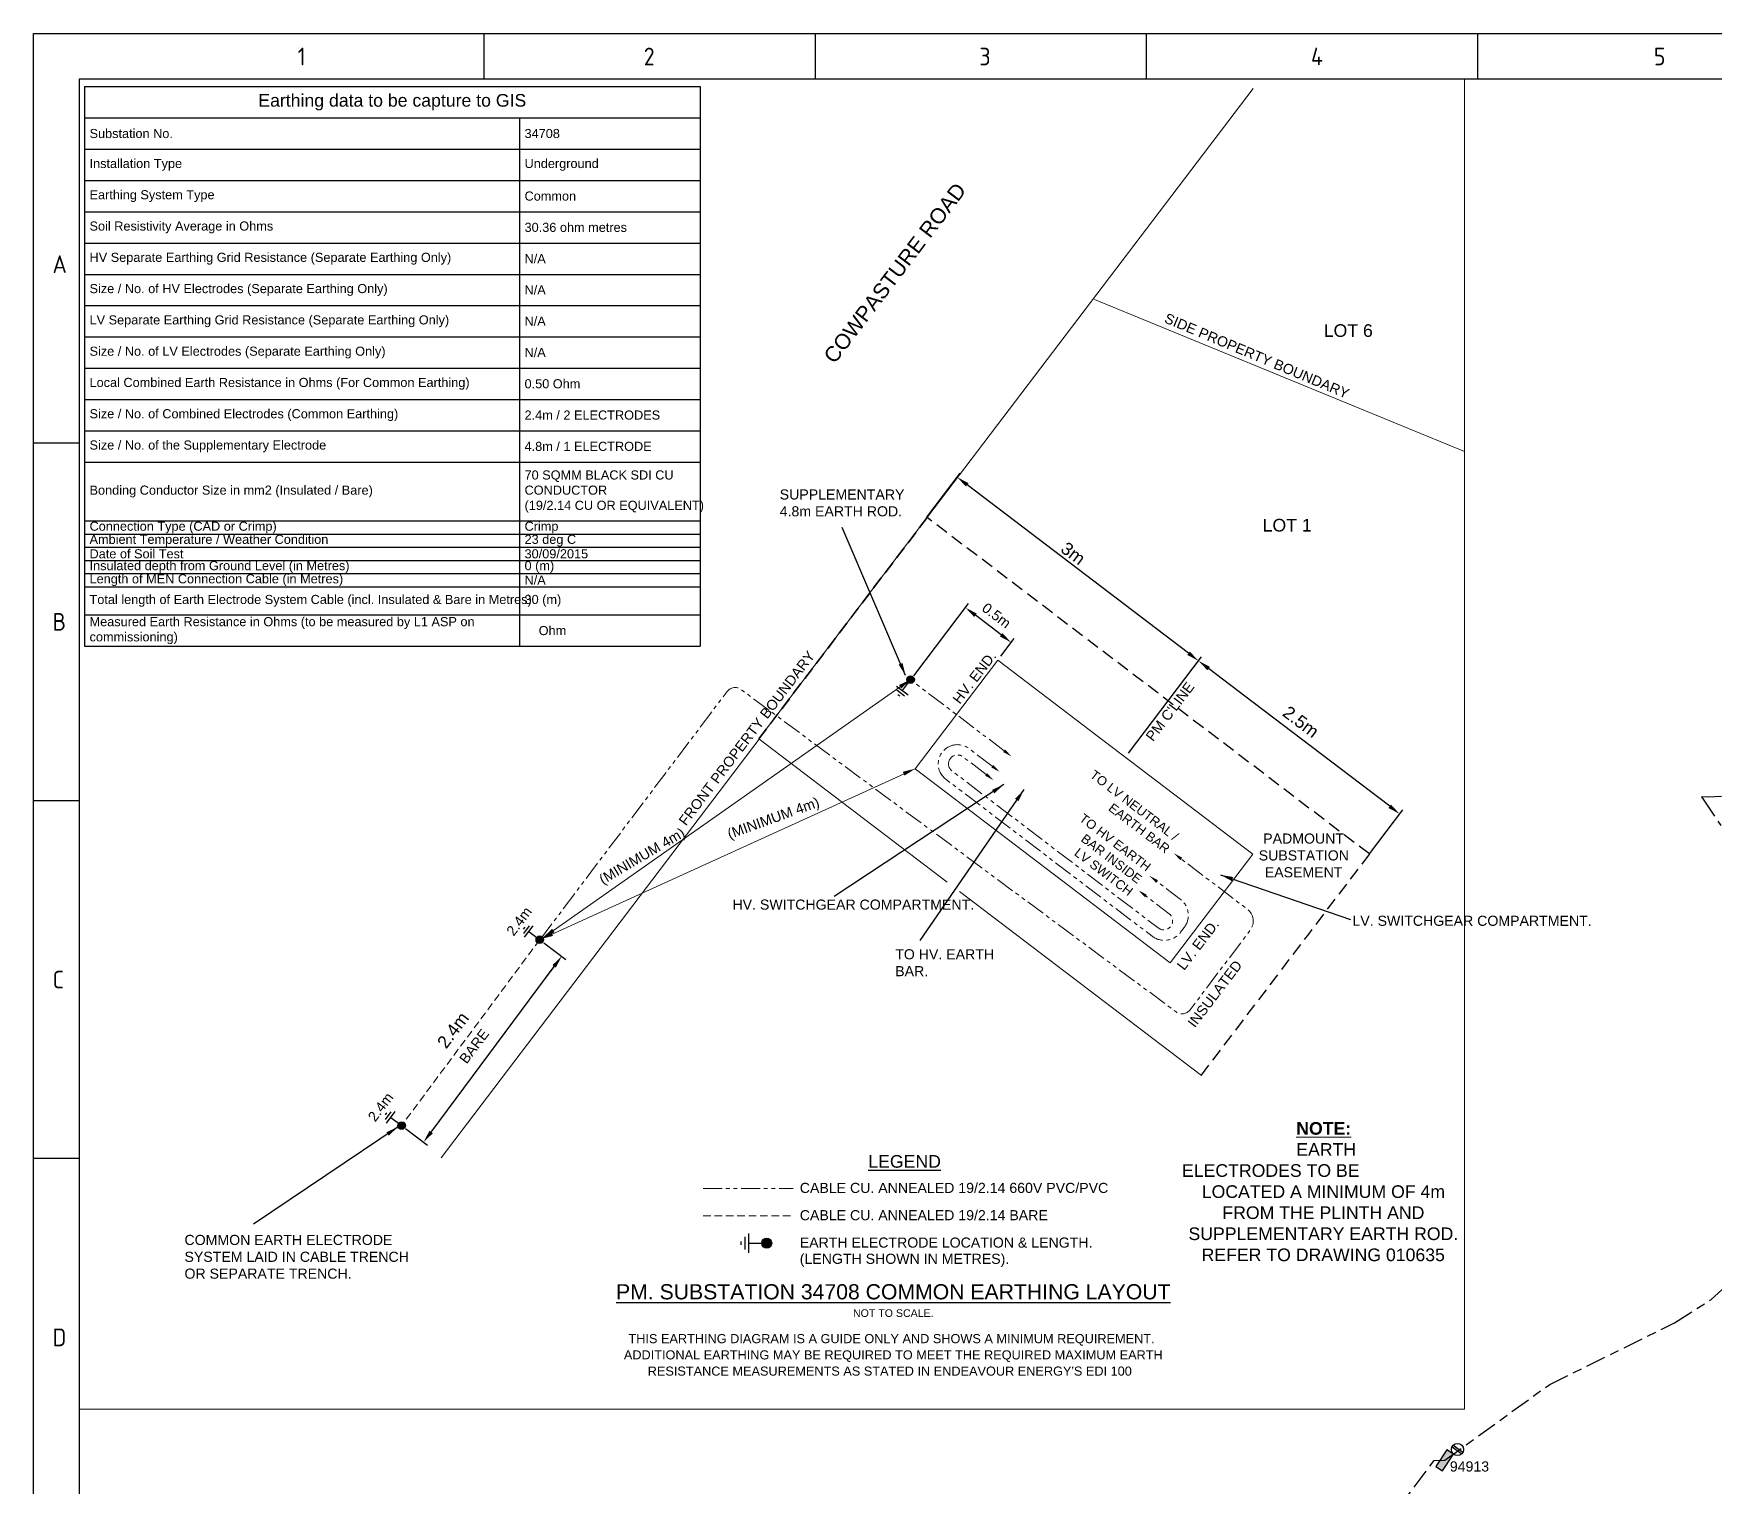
# Paper-space layout 'SHEET (2)' of a CAD drawing. Header units: metres, sheet in millimetres. Extents: x -9 to 824, y -5 to 581.
# Drawn here: x -9.1 to 323.4, y 293.7 to 581 of the extents above; entities that cross this region are included whole.
import ezdxf
from ezdxf.enums import TextEntityAlignment as Align

# ---------------------------------------------------------------- set-up
doc = ezdxf.new("R2010")
doc.units = ezdxf.units.M
for name, pattern in [('Cable Exist UG', [8.2, 4, -1.2, 1.8, -1.2]), ('DASHED', [0.75, 0.5, -0.25]), ('PHANTOM2', [1.25, 0.625, -0.125, 0.125, -0.125, 0.125, -0.125])]:
    doc.linetypes.add(name, pattern=pattern)
doc.layers.get('0').update_dxf_attribs({"color": 6})
for name, color, linetype in [('_User Miscellaneous1', 7, 'Continuous'), ('Equip_LV_EXT', 7, 'Continuous'), ('Mains_LV_EXT', 7, 'Continuous'), ('Notes', 7, 'Continuous'), ('SupportsUG_SP_LV_EXT', 7, 'Continuous')]:
    doc.layers.add(name, color=color, linetype=linetype)
doc.styles.add('ARIAL', font='arial.ttf', dxfattribs={"height": 2})
doc.styles.add('iecARIAL', font='arial.ttf', dxfattribs={"height": 2})
doc.styles.add('iecISOCP', font='isocp.shx')
doc.styles.get("Standard").update_dxf_attribs({"font": 'arial.ttf'})
doc.dimstyles.get("Standard").update_dxf_attribs({"dimtxt": 0.18, "dimasz": 0.18, "dimexe": 0.18, "dimexo": 0.0625, "dimgap": 0.09, "dimtad": 0, "dimdec": 4, "dimzin": 0, "dimdsep": 46, "dimtxsty": 'Standard', "dimcen": 0.09, "dimadec": 0, "dimazin": 0, "dimtfac": 1, "dimtdec": 4, "dimtofl": 0, "dimtmove": 0, "dimatfit": 3, "dimfxl": 1, "dimtolj": 1, "dimtzin": 0, "dimarcsym": 0})

# ---------------------------------------------------------------- blocks, each defined once
blk = doc.blocks.new('A1_FRAME_TITLE')
at = {"layer": 'Notes', "linetype": 'Continuous'}
for p, q in [((89.14, 574.39), (89.14, 583.39)), ((154.65, 574.39), (154.65, 583.39)), ((220.16, 574.39), (220.16, 583.39)), ((285.67, 574.39), (285.67, 583.39)), ((9, 502.43), (0, 502.43)), ((8.99, 431.68), (0, 431.68)), ((8.99, 360.93), (0, 360.93))]:
    blk.add_line(p, q, dxfattribs=at)
at = {"layer": 'Notes', "color": 3, "linetype": 'Continuous'}
blk.add_line((9, 574.39), (9, 5.97), dxfattribs=at)
at = {"layer": 'Notes', "color": 3, "linetype": 'Continuous', "flags": 128}
for points in [[(149.5, 574.39), (9, 574.39)], [(824.37, 574.39), (149.5, 574.39)]]:
    blk.add_lwpolyline(points, dxfattribs=at)
at = {"layer": 'Notes', "color": 7, "style": 'iecISOCP'}
for s, p in [('1', (52.24, 577.12)), ('2', (120.7, 577.12)), ('3', (187.09, 577.12)), ('4', (252.67, 577.12)), ('5', (320.5, 577.12)), ('A', (3.74, 536.06)), ('B', (3.74, 465.31)), ('C', (3.74, 394.56)), ('D', (3.74, 323.81))]:
    blk.add_text(s, height=3.5, dxfattribs=at).set_placement(p)
at = {"layer": 'Notes', "color": 7, "style": 'iecISOCP', "flags": 8}
blk.add_attdef('VERSION_NO', text='', height=2.5, rotation=90, dxfattribs=at).set_placement((302.04, 43.81), align=Align.MIDDLE_CENTER)
at = {"layer": 'Notes', "color": 7, "style": 'iecISOCP'}
for tag, p in [('CAP_NO', (513.19, 43.46)), ('IE_NUM', (513.05, 37.81)), ('REF_No_1', (335.24, 32.31)), ('REF_1', (362.52, 32.31)), ('GEN_WO', (441.71, 31.76)), ('HV_SWITCH', (513.46, 32.16)), ('REF_No_2', (335.24, 26.31)), ('REF_2', (362.52, 26.31)), ('OH_WO', (441.71, 25.81)), ('UBD_REF', (513.05, 25.83)), ('REF_No_3', (335.24, 20.31)), ('REF_3', (362.52, 20.31)), ('UG_WO', (441.71, 20.05)), ('GIS_MAP_No', (513.05, 20.04)), ('REF_No_4', (335.24, 14.31)), ('REF_4', (362.52, 14.31)), ('HV_OP_DIAG', (513.33, 14.2)), ('SUB_WO', (441.71, 13.81)), ('LGA', (512.95, 7.78))]:
    blk.add_attdef(tag, p, '', height=2.5, dxfattribs=at)
at = {"layer": 'Notes', "style": 'iecISOCP'}
for tag, p in [('T1', (684.37, 39.47)), ('T2', (684.37, 34.35)), ('T3', (684.37, 28.92)), ('T4', (684.37, 23.66)), ('T5', (684.37, 18.23)), ('T6', (684.37, 12.97))]:
    blk.add_attdef(tag, text='', height=3.5, dxfattribs=at).set_placement(p, align=Align.CENTER)
at = {"layer": 'Notes', "color": 7, "style": 'iecISOCP'}
for tag, p in [('scale', (567.76, 33.27)), ('DRAWN', (567.76, 24.93)), ('DATE', (567.76, 16.88)), ('DESIGN', (605.62, 9.15))]:
    blk.add_attdef(tag, text='', height=2.5, dxfattribs=at).set_placement(p, align=Align.CENTER)
at = {"layer": 'Notes', "color": 4, "style": 'iecISOCP'}
blk.add_attdef('NUM', text='', height=7, dxfattribs=at).set_placement((792.37, 20.12), align=Align.MIDDLE_CENTER)
at = {"layer": 'Notes', "color": 1, "style": 'iecISOCP'}
blk.add_attdef('REV', text='', height=5, dxfattribs=at).set_placement((820.05, 17.1), align=Align.CENTER)
at = {"layer": 'Notes', "color": 7, "style": 'iecISOCP'}
for tag, p in [('NS', (790.71, 8.12)), ('SHTS', (805.41, 8.12))]:
    blk.add_attdef(tag, text='', height=2.5, dxfattribs=at).set_placement(p, align=Align.MIDDLE)
at = {"layer": 'Notes', "style": 'iecISOCP'}
blk.add_attdef('ExportID', (9.08, 2.39), '', height=2.5, dxfattribs=at)
at = {"layer": 'Notes', "style": 'iecISOCP', "flags": 1}
for tag, p in [('ProjectType', (14.17, -26.8)), ('ProjectNumber', (23.56, -26.82)), ('DrawingNumber', (35.51, -26.8)), ('ProjectDescription', (47.56, -26.83)), ('ExportDate', (60.28, -26.79)), ('ExportUserName', (69.15, -26.8)), ('DesignerCompanyName', (81.48, -26.79)), ('ExportAreaOfInterest', (97.1, -26.81)), ('GIS_SUCCESS', (112, -26.78)), ('CAD_SUCCESS', (121.79, -26.78)), ('DEPOTCODE', (132.11, -26.88)), ('ExportCategories', (140.08, -26.8)), ('Comments', (154.38, -26.88))]:
    blk.add_attdef(tag, p, '', height=1, dxfattribs=at)
blk = doc.blocks.new('m4')
at = {"layer": 'Notes', "color": 7, "linetype": 'Continuous'}
for points in [[(0, -1.95), (0, 0)], [(-1.43, -1.95), (1.43, -1.95)], [(-0.95, -2.52), (0.95, -2.52)], [(-0.24, -3.09), (0.24, -3.09)]]:
    blk.add_lwpolyline(points, dxfattribs=at)
blk = doc.blocks.new('*T124')
at = {"layer": 'Notes', "lineweight": -2, "transparency": 16777216}
for p, q in [((0, 0), (121.78, 0)), ((0, 0), (0, -110.67)), ((121.78, 0), (121.78, -110.67)), ((0, -6.19), (121.78, -6.19)), ((86.05, -6.19), (86.05, -110.67)), ((0, -12.37), (121.78, -12.37)), ((0, -18.56), (121.78, -18.56)), ((0, -24.75), (121.78, -24.75)), ((0, -30.93), (121.78, -30.93)), ((0, -37.12), (121.78, -37.12)), ((0, -43.31), (121.78, -43.31)), ((0, -49.49), (121.78, -49.49)), ((0, -55.68), (121.78, -55.68)), ((0, -61.87), (121.78, -61.87)), ((0, -68.05), (121.78, -68.05)), ((0, -74.24), (121.78, -74.24)), ((0, -85.9), (121.78, -85.9)), ((0, -88.5), (121.78, -88.5)), ((0, -91.1), (121.78, -91.1)), ((0, -93.7), (121.78, -93.7)), ((0, -96.3), (121.78, -96.3)), ((0, -98.9), (121.78, -98.9)), ((0, -104.49), (121.78, -104.49)), ((0, -110.67), (121.78, -110.67))]:
    blk.add_line(p, q, dxfattribs=at)
at = {"layer": 'Notes', "color": 0, "transparency": 16777216}
for s, insert, char_height, width, attachment_point in [('Earthing data to be capture to GIS', (60.89, -3.09), 2.5, 119.781, 5), ('Substation No. ', (1, -9.28), 1.8, 84.0504, 4), ('34708', (87.05, -9.28), 1.8, 33.7306, 4), ('Installation Type', (1, -15.47), 1.8, 84.0504, 4), ('Underground ', (87.05, -15.47), 1.8, 33.7306, 4), ('Earthing System Type', (1, -21.65), 1.8, 84.0504, 4), ('Common ', (87.05, -21.65), 1.8, 33.7306, 4), ('Soil Resistivity Average in Ohms', (1, -27.84), 1.8, 84.0504, 4), ('30.36 ohm metres', (87.05, -27.84), 1.8, 33.7306, 4), ('HV Separate Earthing Grid Resistance (Separate Earthing Only)', (1, -34.03), 1.8, 84.0504, 4), ('N/A', (87.05, -34.03), 1.8, 33.7306, 4), ('Size / No. of HV Electrodes (Separate Earthing Only)', (1, -40.21), 1.8, 84.0504, 4), ('N/A', (87.05, -40.21), 1.8, 33.7306, 4), ('LV Separate Earthing Grid Resistance (Separate Earthing Only)', (1, -46.4), 1.8, 84.0504, 4), ('N/A', (87.05, -46.4), 1.8, 33.7306, 4), ('Size / No. of LV Electrodes (Separate Earthing Only)', (1, -52.59), 1.8, 84.0504, 4), ('N/A', (87.05, -52.59), 1.8, 33.7306, 4), ('Local Combined Earth Resistance in Ohms (For Common Earthing)', (1, -58.77), 1.8, 84.0504, 4), ('0.50 Ohm', (87.05, -58.77), 1.8, 33.7306, 4), ('Size / No. of Combined Electrodes (Common Earthing)', (1, -64.96), 1.8, 84.0504, 4), ('2.4m / 2 ELECTRODES', (87.05, -64.96), 1.8, 33.7306, 4), ('Size / No. of the Supplementary Electrode', (1, -71.15), 1.8, 84.0504, 4), ('4.8m / 1 ELECTRODE', (87.05, -71.15), 1.8, 33.7306, 4), ('70 SQMM BLACK SDI CU CONDUCTOR\\P(19/2.14 CU OR EQUIVALENT)', (87.05, -80.07), 1.8, 33.7306, 4), ('Bonding Conductor Size in mm2 (Insulated / Bare)', (1, -80.07), 1.8, 84.0504, 4), ('Connection Type (CAD or Crimp)', (1, -87.2), 1.8, 84.0504, 4), ('Crimp', (87.05, -87.2), 1.8, 33.7306, 4), ('Ambient Temperature / Weather Condition', (1, -89.8), 1.8, 84.0504, 4), ('23 deg C', (87.05, -89.8), 1.8, 33.7306, 4), ('Date of Soil Test', (1, -92.4), 1.8, 84.0504, 4), ('30/09/2015 ', (87.05, -92.4), 1.8, 33.7306, 4), ('Length of MEN Connection Cable (in Metres)', (1, -97.6), 1.8, 84.0504, 4), ('Insulated depth from Ground Level (in Metres)', (1, -95), 1.8, 84.0504, 4), ('0 (m)', (87.05, -95), 1.8, 33.7306, 4), ('N/A', (87.05, -97.6), 1.8, 33.7306, 4), ('Total length of Earth Electrode System Cable (incl. Insulated & Bare in Metres)', (1, -101.69), 1.8, 84.0504, 4), ('30 (m)', (87.05, -101.69), 1.8, 33.7306, 4), ('Measured Earth Resistance in Ohms (to be measured by L1 ASP on commissioning)', (1, -107.58), 1.8, 84.0504, 4), ('    Ohm', (87.05, -107.58), 1.8, 33.7306, 4)]:
    blk.add_mtext(s, dxfattribs=dict(at, insert=insert, char_height=char_height, width=width, attachment_point=attachment_point))
blk = doc.blocks.new('PILLAR_EXT')
blk.add_hatch(color=256).paths.add_polyline_path([(-2.475, 0.99), (-2.475, -0.99), (2.475, -0.99), (2.475, 0.99)])
blk.add_lwpolyline([(-2.475, -0.99), (2.475, -0.99), (2.475, 0.99), (-2.475, 0.99)], close=True)
at = {"style": 'iecARIAL', "flags": 8}
blk.add_attdef('ASSET_NUM', (1.5, 3.5), '', height=2.5, dxfattribs=at)
for tag, p, flags in [('OWNED_BY', (0, -0.2), 9), ('STATE', (0, -0.4), 9), ('SUPPORT_TYPE', (0, -0.6), 9), ('STREETNAME', (0, -1.8), 9), ('SUBURB', (0, -2), 1), ('USAGE', (0, -0.8), 9), ('LEGEND', (0, -1), 9), ('LOCATION', (0, -1.2), 9), ('NOTES', (0, -1.4), 9), ('PARENT', (0, -1.6), 9)]:
    blk.add_attdef(tag, p, '', height=0.2, dxfattribs=dict(flags=flags))
blk = doc.blocks.new('LV_UG_LINKS_CLOSED_EXT')
blk.add_wipeout([(-1.06, 1.06), (-1.18, 0.92), (-1.29, 0.76), (-1.37, 0.59), (-1.43, 0.42), (-1.48, 0.23), (-1.49, 0.05), (-1.49, -0.14), (-1.46, -0.33), (-1.41, -0.51), (-1.33, -0.68), (-1.24, -0.84), (-1.12, -0.99), (-0.99, -1.12), (-0.84, -1.24), (-0.68, -1.33), (-0.51, -1.41), (-0.33, -1.46), (-0.14, -1.49), (0.05, -1.49), (0.23, -1.48), (0.42, -1.43), (0.59, -1.37), (0.76, -1.29), (0.92, -1.18), (1.06, -1.06), (1.18, -0.92), (1.29, -0.76), (1.37, -0.59), (1.43, -0.42), (1.48, -0.23), (1.49, -0.05), (1.49, 0.14), (1.46, 0.33), (1.41, 0.51), (1.33, 0.68), (1.24, 0.84), (1.12, 0.99), (0.99, 1.12), (0.84, 1.24), (0.68, 1.33), (0.51, 1.41), (0.33, 1.46), (0.14, 1.49), (-0.05, 1.49), (-0.23, 1.48), (-0.42, 1.43), (-0.59, 1.37), (-0.76, 1.29), (-0.92, 1.18)])
for p, q in [((-0.25, -1.48), (-0.25, 1.48)), ((0.25, -1.48), (0.25, 1.48))]:
    blk.add_line(p, q)
blk.add_circle((0, 0), 1.5)
at = {"flags": 9}
for tag, p in [('ACTUAL_STATUS', (0, 0)), ('CONSTRUCTED_VOLTAGE', (0, -0.2)), ('OPERATING_VOLTAGE', (0, -0.6)), ('ORIENTATION', (0, -0.8)), ('STATE', (0, -1)), ('SWITCH_TYPE', (0, -1.2)), ('NO_PHASES', (0, -0.4)), ('USAGE', (0, -1.4)), ('NOTES', (0, -1.6))]:
    blk.add_attdef(tag, text='', height=0.2, dxfattribs=at).set_placement(p, align=Align.MIDDLE_LEFT)
at = {"flags": 1}
blk.add_attdef('Z', (0, 0), '', height=0.2, dxfattribs=at)

psp = doc.layouts.new('SHEET (2)')

# ---------------------------------------------------------------- hatches: boundary and pattern name
at = {"layer": 'Notes'}
h = psp.add_hatch(color=256, dxfattribs=at)
edge = h.paths.add_edge_path()
edge.add_arc((164.4, 453.24), 0.744, 52.742, 412.742)
h = psp.add_hatch(color=256, dxfattribs=at)
edge = h.paths.add_edge_path()
edge.add_arc((91.04, 401.81), 0.744, 772.9865, 1132.9865, ccw=False)
h = psp.add_hatch(color=256, dxfattribs=at)
edge = h.paths.add_edge_path()
edge.add_arc((63.71, 365.06), 0.744, 772.9865, 1132.9865, ccw=False)
h = psp.add_hatch(color=250, dxfattribs=at)
edge = h.paths.add_edge_path()
edge.add_arc((135.93, 341.8), 0.992, -462.7694, -102.7694)

# ---------------------------------------------------------------- linework, layer by layer
at = {"layer": '_User Miscellaneous1', "lineweight": 0}
for p, q in [((134.38, 441.53), (232.17, 570.12)), ((200.74, 528.43), (273.97, 498.39)), ((162.33, 451.85), (93.73, 403.63)), ((71.51, 358.67), (134.46, 441.46)), ((165.29, 435.6), (93.48, 402.93))]:
    psp.add_line(p, q, dxfattribs=at)
at = {"layer": '_User Miscellaneous1', "lineweight": 0, "flags": 128}
for points in [[(134.38, 441.53), (171.61, 413.2)], [(174.07, 411.34), (221.93, 374.93)]]:
    psp.add_lwpolyline(points, dxfattribs=at)
at = {"layer": 'Mains_LV_EXT', "linetype": 'Cable Exist UG'}
psp.add_lwpolyline([(324.79, 430.12), (322.14, 429.98), (320.87, 430.04), (321.17, 429.6), (321.17, 429.6), (324.64, 424.4)], dxfattribs=at)
at = {"layer": 'Notes'}
for p, q in [((167.59, 485.37), (174.21, 494.07)), ((219.37, 458.47), (175.59, 491.77)), ((165.01, 454.03), (175.85, 468.28)), ((182.31, 462.11), (177.23, 465.97)), ((182.24, 457.89), (184.91, 461.39)), ((207.47, 438.7), (221.96, 457.75)), ((232.19, 448.71), (223.35, 455.44)), ((259.17, 428.2), (232.19, 448.71)), ((255.14, 418.77), (261.76, 427.48))]:
    psp.add_line(p, q, dxfattribs=at)
at = {"layer": 'Notes', "lineweight": 0}
for p, q in [((181.64, 457.09), (165.29, 435.6)), ((202.67, 441.09), (181.64, 457.09)), ((216.4, 430.65), (202.67, 441.09)), ((165.29, 435.6), (215.75, 397.22)), ((232.1, 418.71), (216.4, 430.65)), ((215.75, 397.22), (232.1, 418.71))]:
    psp.add_line(p, q, dxfattribs=at)
at = {"layer": 'Notes', "transparency": 16777216}
for p, q in [((91.84, 401.21), (96.19, 397.93)), ((69.56, 363.78), (93.88, 396.54)), ((94.79, 397.75), (91.51, 393.4)), ((64.51, 364.46), (68.85, 361.18))]:
    psp.add_line(p, q, dxfattribs=at)
at = {"layer": 'Notes', "color": 0, "linetype": 'PHANTOM2', "lineweight": 0, "ltscale": 6}
psp.add_line((123.37, 352.61), (141.15, 352.61), dxfattribs=at)
at = {"layer": 'Notes', "color": 0, "linetype": 'DASHED', "lineweight": 0, "ltscale": 3}
psp.add_line((123.37, 347.2), (141.15, 347.2), dxfattribs=at)
at = {"layer": 'Notes', "color": 3, "linetype": 'Continuous'}
psp.add_lwpolyline([(-9.08, 581), (824.27, 581), (824.27, -5.42), (-9.08, -5.42)], close=True, dxfattribs=at)
at = {"layer": 'Notes', "linetype": 'DASHED', "ltscale": 5, "flags": 128}
for points in [[(167.67, 485.3), (155.62, 469.45), (149.22, 461.04), (134.38, 441.53), (134.46, 441.46)], [(134.38, 441.53), (146.43, 457.38), (152.83, 465.79), (167.67, 485.3)], [(167.67, 485.3), (167.67, 485.3), (167.59, 485.37)], [(255.14, 418.77), (167.67, 485.3)], [(255.14, 418.77), (243.08, 402.92), (236.68, 394.51), (221.84, 375)]]:
    psp.add_lwpolyline(points, dxfattribs=at)
at = {"layer": 'Notes', "linetype": 'PHANTOM2', "lineweight": 0, "ltscale": 6, "flags": 128}
psp.add_lwpolyline([(182.89, 439.18), (164.4, 453.24)], dxfattribs=at)
for points in [[(91.18, 401.95), (128.09, 450.89, -0.411736), (130.88, 451.29), (216.9, 387.55, 0.411494), (219.69, 387.95), (231.56, 403.67, 0.413268), (230.98, 407.86), (217.98, 417.75)], [(180.56, 436.12), (175.97, 439.61, 1), (171.36, 433.55), (212.15, 402.52, 0.414214), (217.81, 403.29), (218.51, 404.21, 0.414214), (217.75, 409.82), (213.13, 413.33)], [(179.33, 434.5), (174.74, 437.99, 1), (172.59, 435.17), (213.38, 404.14, 1), (215.53, 406.96), (210.94, 410.45)]]:
    psp.add_lwpolyline(points, format="xyb", dxfattribs=at)
at = {"layer": 'Notes', "linetype": 'DASHED', "lineweight": 0, "ltscale": 3, "flags": 128}
psp.add_lwpolyline([(91.04, 401.81), (63.71, 365.06)], dxfattribs=at)
at = {"layer": 'Notes', "lineweight": 0}
psp.add_lwpolyline([(272.93, 366.62), (218.64, 366.62), (218.64, 339.73), (272.93, 339.73)], close=True, dxfattribs=at)
at = {"layer": 'Notes'}
for centre in [(164.4, 453.24), (91.04, 401.81), (63.71, 365.06)]:
    psp.add_circle(centre, 0.744, dxfattribs=at)
at = {"layer": 'Notes', "color": 9}
psp.add_circle((135.93, 341.8), 0.992, dxfattribs=at)
at = {"layer": 'Notes'}
for points in [[(175.34, 491.43), (175.85, 492.1), (173.6, 493.28)], [(176.98, 465.64), (177.48, 466.31), (175.24, 467.49)], [(182.06, 461.78), (182.56, 462.44), (184.3, 460.6)], [(219.12, 458.14), (219.62, 458.8), (221.36, 456.95)], [(223.1, 455.11), (223.6, 455.77), (221.36, 456.95)], [(162.56, 451.5), (162.1, 452.19), (164.4, 453.24)], [(182.7, 438.93), (184.38, 438.04), (183.08, 439.43)], [(163.17, 434.26), (162.84, 435.02), (165.31, 435.62)], [(180.37, 435.87), (182.05, 434.98), (180.75, 436.37)], [(179.14, 434.25), (180.82, 433.36), (179.51, 434.75)], [(258.91, 427.87), (259.42, 428.53), (261.15, 426.68)], [(218.13, 418.03), (216.45, 418.92), (217.75, 417.53)], [(213.32, 413.58), (211.64, 414.46), (212.94, 413.08)], [(210.75, 410.2), (209.45, 411.59), (211.13, 410.7)], [(93.31, 403.32), (93.64, 402.55), (91.18, 401.95)], [(93.5, 403.97), (93.96, 403.28), (91.65, 402.24)]]:
    psp.add_solid(points, dxfattribs=at)
at = {"layer": 'Notes', "transparency": 16777216}
for points in [[(93.55, 396.79), (94.22, 396.29), (95.39, 398.54)], [(69.22, 364.03), (69.89, 363.53), (68.05, 361.79)]]:
    psp.add_solid(points, dxfattribs=at)

# ---------------------------------------------------------------- block references
for name, p in [('A1_FRAME_TITLE', (-9.08, -2.39)), ('*T124', (0.98, 570.52))]:
    psp.add_blockref(name, p)
at = {"layer": 'Notes', "rotation": 322.7420250515228}
psp.add_blockref('m4', (163.95, 452.65), dxfattribs=at)
at = {"layer": 'Notes', "xscale": -1, "rotation": 232.9865240653753}
for p in [(90.45, 402.26), (63.11, 365.51)]:
    psp.add_blockref('m4', p, dxfattribs=at)
at = {"layer": 'Notes', "color": 7, "xscale": 1.333333333333329, "yscale": 1.333333333333329, "zscale": 1.333333333333329, "rotation": 270}
psp.add_blockref('m4', (134.94, 341.8), dxfattribs=at)
at = {"layer": 'SupportsUG_SP_LV_EXT'}
ref = psp.add_blockref('PILLAR_EXT', (270.06, 298.87), dxfattribs=dict(at, xscale=0.8, yscale=0.8, zscale=0.8, rotation=236.3148803629394))
ref.add_attrib('ASSET_NUM', '94913', dxfattribs={"layer": '0', "height": 2, "style": 'iecARIAL'}).set_placement((271.06, 297.64), align=Align.MIDDLE_LEFT)

# ---------------------------------------------------------------- texts
at = {"layer": '_User Miscellaneous1', "lineweight": 0, "char_height": 2.5, "attachment_point": 1}
for s, insert in [('LOT 6', (246.12, 523.53)), ('LOT 1', (234.03, 485.04))]:
    psp.add_mtext_dynamic_manual_height_columns(s, width=14.4381, gutter_width=4, heights=[0], dxfattribs=dict(at, insert=insert))
at = {"layer": 'Notes', "style": 'ARIAL'}
for s, height, rotation, p in [('COWPASTURE ROAD', 3, 52.7496, (149.35, 515.53)), ('SIDE PROPERTY BOUNDARY', 2, 337.2448, (214.4, 523.96)), ('FRONT PROPERTY BOUNDARY', 2, 52.7496, (119.96, 424.2)), ("PM C'LINE", 2, 52.742, (212.34, 440.88)), ('2.5m', 2.5, 322.742, (237.76, 446.27))]:
    psp.add_text(s, height=height, rotation=rotation, dxfattribs=at).set_placement(p)
for s, rotation, p in [('HV. END.', 52.5114, (178.28, 452.7)), ('(MINIMUM 4m)', 19.8788, (137.78, 424.39)), ('(MINIMUM 4m)', 30.5113, (112.06, 417)), ('2.4m', 52.9865, (88.23, 404.51)), ('LV. END.', 52.5114, (222.51, 399.86)), ('INSULATED ', 52.742, (226.08, 390.45)), ('BARE', 52.9865, (79.33, 379.78)), ('2.4m', 52.9865, (60.83, 367.78))]:
    psp.add_text(s, height=2, rotation=rotation, dxfattribs=at).set_placement(p, align=Align.BOTTOM_CENTER)
psp.add_text('%%ULEGEND', height=2.5, dxfattribs=at).set_placement((163.21, 357.97), align=Align.MIDDLE_CENTER)
at = {"layer": 'Notes', "color": 7, "style": 'ARIAL'}
for s, p in [('CABLE CU. ANNEALED 19/2.14 660V PVC/PVC', (142.47, 351.73)), ('CABLE CU. ANNEALED 19/2.14 BARE', (142.47, 346.33)), ('EARTH ELECTRODE LOCATION & LENGTH.', (142.47, 340.92)), ('(LENGTH SHOWN IN METRES).', (142.47, 337.71))]:
    psp.add_text(s, height=2, dxfattribs=at).set_placement(p)
at = {"layer": 'Notes', "style": 'ARIAL'}
psp.add_text('%%UPM. SUBSTATION 34708 COMMON EARTHING LAYOUT', height=3, dxfattribs=at).set_placement((160.97, 329.79), align=Align.BOTTOM_CENTER)
at = {"layer": 'Notes', "color": 7, "style": 'ARIAL'}
psp.add_text('NOT TO SCALE.', height=1.5, dxfattribs=at).set_placement((160.97, 326.77), align=Align.BOTTOM_CENTER)
for s, p in [('THIS EARTHING DIAGRAM IS A GUIDE ONLY AND SHOWS A MINIMUM REQUIREMENT. ', (160.97, 322.92)), ('ADDITIONAL EARTHING MAY BE REQUIRED TO MEET THE REQUIRED MAXIMUM EARTH', (160.97, 319.71)), ("RESISTANCE MEASUREMENTS AS STATED IN ENDEAVOUR ENERGY'S EDI 100  ", (160.97, 316.5))]:
    psp.add_text(s, height=1.8, dxfattribs=at).set_placement(p, align=Align.MIDDLE_CENTER)
at = {"layer": 'Notes', "lineweight": 0, "char_height": 2, "attachment_point": 1, "rotation": 359.9924}
for s, insert, width in [('SUPPLEMENTARY \\P4.8m EARTH ROD.', (138.5, 490.87), 46.0783), ('\\pi0.96362;PADMOUNT\\P\\pi0.07276;SUBSTATION \\P\\pi1.27535;EASEMENT  ', (233.18, 422.82), 17.6435), ('HV. SWITCHGEAR COMPARTMENT.', (129.16, 409.76), 46.0783), ('LV. SWITCHGEAR COMPARTMENT.', (251.79, 406.56), 46.0783), ('TO HV. EARTH BAR.', (161.35, 399.93), 20.2519)]:
    psp.add_mtext(s, dxfattribs=dict(at, insert=insert, width=width))
at = {"layer": 'Notes', "attachment_point": 5, "rotation": 322.742, "style": 'ARIAL'}
for s, insert, char_height in [('\\A1;3m', (196.55, 478.21), 2.5), ('\\A1;0.5m', (181.38, 465.92), 2)]:
    psp.add_mtext(s, dxfattribs=dict(at, insert=insert, char_height=char_height))
at = {"layer": 'Notes', "color": 7, "ltscale": 0.5, "char_height": 1.8, "attachment_point": 1, "style": 'ARIAL'}
for s, insert, width, rotation in [('\\pi3.27855;TO LV NEUTRAL / \\P\\pi10.15808;EARTH BAR', (198.2, 437.5), 24.3187, 322.6297), ('\\pi0.96055;TO HV EARTH \\P\\pi3.67037;BAR INSIDE \\P\\pi4.29902;LV SWITCH', (197.92, 427.47), 17.6038, 322.69)]:
    psp.add_mtext(s, dxfattribs=dict(at, insert=insert, width=width, rotation=rotation))
at = {"layer": 'Notes', "transparency": 16777216, "insert": (73.87, 383.94), "char_height": 2.5, "attachment_point": 5, "rotation": 52.9865, "style": 'ARIAL'}
psp.add_mtext('2.4m', dxfattribs=at)
at = {"layer": 'Notes', "lineweight": 0, "insert": (20.76, 343.44), "char_height": 2, "width": 46.0783, "attachment_point": 1}
psp.add_mtext('COMMON EARTH ELECTRODE SYSTEM LAID IN CABLE TRENCH OR SEPARATE TRENCH.', dxfattribs=at)

# ---------------------------------------------------------------- leaders
at = {"layer": 'Notes', "lineweight": 0}
for points in [[(163.4, 454.07), (150.86, 483.36)], [(182.82, 432.48), (149.3, 410.38)], [(186.82, 431.5), (166.24, 401.65)], [(225.68, 414.63), (251.41, 405.8)], [(63.01, 364.8), (34.41, 345.55)]]:
    psp.add_leader(points, dimstyle='Standard', override={"dimasz": 2.5, "dimfxl": 1.25}, dxfattribs=at)

# ---------------------------------------------------------------- next in the draw order: block references
at = {"layer": 'Equip_LV_EXT', "xscale": 0.8, "yscale": 0.8, "zscale": 0.8, "rotation": 233.8495247266615}
psp.add_blockref('LV_UG_LINKS_CLOSED_EXT', (272.58, 301), dxfattribs=at)

# ---------------------------------------------------------------- next in the draw order: texts
at = {"layer": 'Notes', "lineweight": 0, "insert": (218.08, 365.75), "char_height": 2.5, "attachment_point": 1, "bg_fill": 2}
psp.add_mtext_dynamic_manual_height_columns('\\pi22.60246;{\\fArial|b1|i0|c0|p34;\\LNOTE:\\P\\pi3.99997;}EARTH ELECTRODES TO BE \\P\\pi3.9147;LOCATED A MINIMUM OF 4m \\P\\pi7.9853;FROM THE PLINTH AND \\P\\pi1.28169;SUPPLEMENTARY EARTH ROD.\\P\\pi3.87633;REFER TO DRAWING 010635', width=55.4692, gutter_width=4, heights=[0], dxfattribs=at)

# ---------------------------------------------------------------- next in the draw order: linework, layer by layer
at = {"layer": '_User Miscellaneous1', "lineweight": 0}
psp.add_lwpolyline([(273.97, 308.98), (-0.08, 308.98), (-0.08, 572), (273.97, 572)], close=True, dxfattribs=at)
at = {"layer": 'Mains_LV_EXT', "linetype": 'Cable Exist UG'}
for points in [[(270.06, 298.87), (290.81, 313.87), (315.53, 326.07), (322.71, 330.62), (333.62, 340.45), (340.63, 347.67), (346.9, 355.41), (350.08, 362.91), (350.67, 367.55), (349.36, 372.3), (339.33, 391.29), (342.99, 395.29), (343.61, 394.17), (345.69, 397.32), (368.85, 392.9), (369.93, 394.4)], [(193.34, 195.91), (196.71, 200.7), (196.23, 201.73), (197.33, 203.41), (197.33, 203.41), (198.72, 203.45), (204.04, 210.83), (204.78, 211.8), (206.17, 213.63), (206.17, 213.63), (212.07, 221.39), (226.65, 240.61), (226.65, 240.61), (233.93, 250.28), (235.33, 252.13), (235.1, 253.44), (236.21, 254.97), (237.27, 254.69), (237.27, 254.69), (254.67, 278.47), (254.15, 280.4), (267.93, 298.81), (270.09, 298.87)]]:
    psp.add_lwpolyline(points, dxfattribs=at)

doc.saveas('drawing.dxf')
